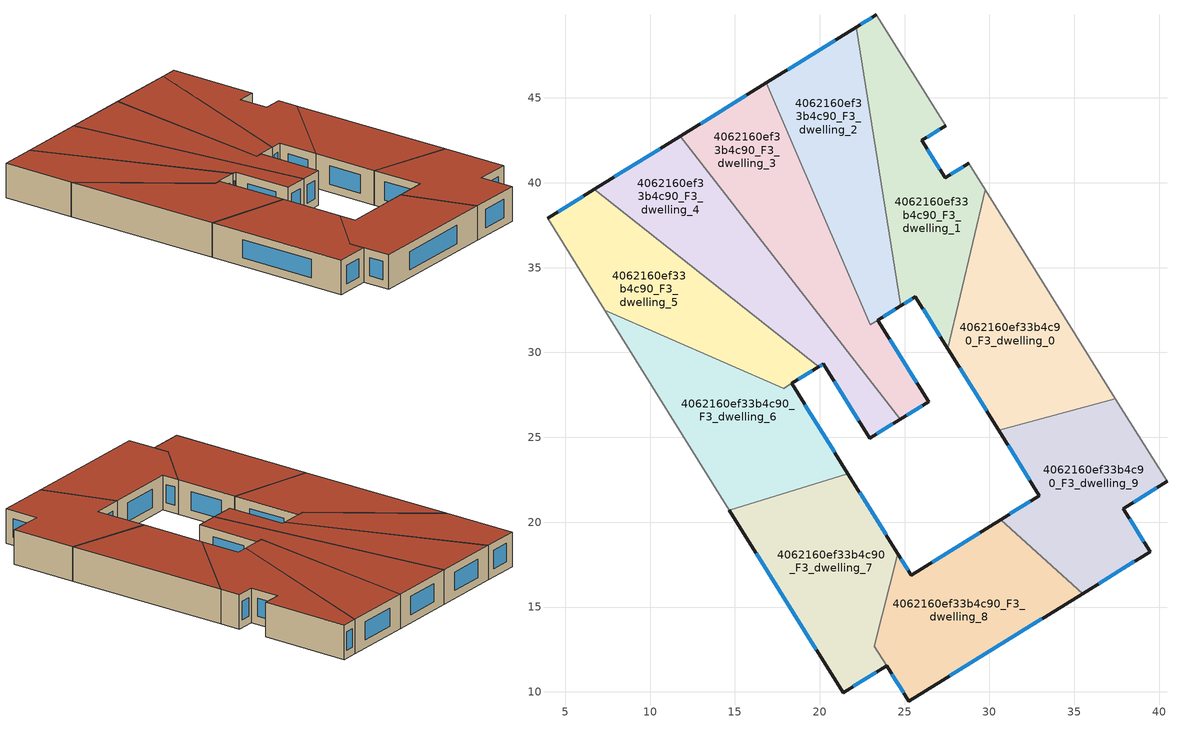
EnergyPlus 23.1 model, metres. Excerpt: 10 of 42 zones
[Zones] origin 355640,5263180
4062160ef33b4c90_F3_dwelling_0
 floor to 4062160ef33b4c90_F2_dwelling_0 (EU_floor_Construction): 29.76,39.58 37.43,27.27 30.54,25.43 27.55,30.22 z9
 wall outside (EU_wall_Construction): 27.55,30.22 30.54,25.43 z9:12
 wall to 4062160ef33b4c90_F3_dwelling_1 (EU_wall_Construction): 29.76,39.58 27.55,30.22 z9:12
 wall adiabatic (EU_wall_Construction): 37.43,27.27 29.76,39.58 z9:12
 wall to 4062160ef33b4c90_F3_dwelling_9 (EU_wall_Construction): 30.54,25.43 37.43,27.27 z9:12
 window (EU_Window_Construction): 28.25,29.1 29.84,26.55 z9.7:11.3
 roof outside (EU_roof_Construction): 37.43,27.27 29.76,39.58 27.55,30.22 30.54,25.43 z12
4062160ef33b4c90_F3_dwelling_1
 floor to 4062160ef33b4c90_F2_dwelling_1 (EU_floor_Construction): 23.33,49.9 27.41,43.35 26.02,42.49 27.39,40.29 28.78,41.16 29.76,39.58 27.55,30.22 25.64,33.28 24.78,32.75 22.15,49.17 z9
 wall outside (EU_wall_Construction): 24.78,32.75 25.64,33.28 27.55,30.22 / 23.33,49.9 22.15,49.17 / 28.78,41.16 27.39,40.29 26.02,42.49 27.41,43.35 z9:12
 wall adiabatic (EU_wall_Construction): 29.76,39.58 28.78,41.16 / 27.41,43.35 23.33,49.9 z9:12
 wall to 4062160ef33b4c90_F3_dwelling_2 (EU_wall_Construction): 22.15,49.17 24.78,32.75 z9:12
 window (EU_Window_Construction): 26.09,32.56 27.1,30.94 / 24.98,32.87 25.44,33.16 / 23.05,49.73 22.43,49.34 / 26.35,42.69 27.09,43.15 / 27.07,40.81 26.34,41.97 / 28.45,40.95 27.72,40.49 z9.7:11.3
 roof outside (EU_roof_Construction): 27.55,30.22 29.76,39.58 28.78,41.16 27.39,40.29 26.02,42.49 27.41,43.35 23.33,49.9 22.15,49.17 24.78,32.75 25.64,33.28 z12
4062160ef33b4c90_F3_dwelling_2
 floor to 4062160ef33b4c90_F2_dwelling_2 (EU_floor_Construction): 22.15,49.17 24.78,32.75 22.98,31.62 16.86,45.89 z9
 wall outside (EU_wall_Construction): 22.15,49.17 16.86,45.89 / 23.42,31.9 24.78,32.75 z9:12
 wall to 4062160ef33b4c90_F3_dwelling_3 (EU_wall_Construction): 16.86,45.89 22.97,31.63 / 22.98,31.62 23.42,31.9 z9:12
 window (EU_Window_Construction): 20.91,48.4 18.1,46.66 / 23.74,32.1 24.46,32.55 z9.7:11.3
 roof outside (EU_roof_Construction): 24.78,32.75 22.15,49.17 16.86,45.89 22.97,31.63 z12
4062160ef33b4c90_F3_dwelling_3
 floor to 4062160ef33b4c90_F2_dwelling_3 (EU_floor_Construction): 16.86,45.89 22.98,31.62 23.42,31.9 26.42,27.09 24.74,26.05 11.79,42.75 z9
 wall outside (EU_wall_Construction): 24.74,26.05 26.42,27.09 23.42,31.9 / 16.86,45.89 11.79,42.75 z9:12
 wall to 4062160ef33b4c90_F3_dwelling_4 (EU_wall_Construction): 11.79,42.75 24.74,26.05 z9:12
 window (EU_Window_Construction): 25.14,26.3 26.03,26.85 / 15.67,45.15 12.98,43.49 / 25.72,28.22 24.13,30.77 z9.7:11.3
 roof outside (EU_roof_Construction): 26.42,27.09 23.42,31.9 22.98,31.62 16.86,45.89 11.79,42.75 24.74,26.05 z12
4062160ef33b4c90_F3_dwelling_4
 floor to 4062160ef33b4c90_F2_dwelling_4 (EU_floor_Construction): 11.79,42.75 24.74,26.05 22.94,24.94 20.21,29.33 19.93,29.15 6.71,39.6 z9
 wall outside (EU_wall_Construction): 19.93,29.15 20.21,29.33 22.94,24.94 24.74,26.05 / 11.79,42.75 6.71,39.6 z9:12
 wall to 4062160ef33b4c90_F3_dwelling_5 (EU_wall_Construction): 6.71,39.6 19.93,29.15 z9:12
 window (EU_Window_Construction): 20,29.19 20.14,29.28 / 10.6,42.01 7.9,40.34 / 23.36,25.2 24.32,25.79 / 20.85,28.3 22.3,25.97 z9.7:11.3
 roof outside (EU_roof_Construction): 24.74,26.05 11.79,42.75 6.71,39.6 19.93,29.15 20.21,29.33 22.94,24.94 z12
4062160ef33b4c90_F3_dwelling_5
 floor to 4062160ef33b4c90_F2_dwelling_5 (EU_floor_Construction): 19.93,29.15 18.35,28.18 17.85,27.88 7.33,32.48 3.96,37.9 6.71,39.6 z9
 wall outside (EU_wall_Construction): 6.71,39.6 3.96,37.9 / 18.35,28.18 19.93,29.15 z9:12
 wall adiabatic (EU_wall_Construction): 3.96,37.9 7.33,32.48 z9:12
 wall to 4062160ef33b4c90_F3_dwelling_6 (EU_wall_Construction): 7.33,32.48 17.85,27.88 18.35,28.18 z9:12
 window (EU_Window_Construction): 6.07,39.2 4.6,38.3 / 18.73,28.41 19.56,28.93 z9.7:11.3
 roof outside (EU_roof_Construction): 19.93,29.15 6.71,39.6 3.96,37.9 7.33,32.48 17.85,27.88 z12
4062160ef33b4c90_F3_dwelling_6
 floor to 4062160ef33b4c90_F2_dwelling_6 (EU_floor_Construction): 18.35,28.18 21.66,22.86 14.67,20.7 7.33,32.48 17.85,27.88 z9
 wall outside (EU_wall_Construction): 21.66,22.86 18.35,28.18 z9:12
 wall to 4062160ef33b4c90_F3_dwelling_7 (EU_wall_Construction): 14.67,20.7 21.66,22.86 z9:12
 wall adiabatic (EU_wall_Construction): 7.33,32.48 14.67,20.7 z9:12
 window (EU_Window_Construction): 20.89,24.11 19.13,26.93 z9.7:11.3
 roof outside (EU_roof_Construction): 21.66,22.86 18.35,28.18 17.85,27.88 7.33,32.48 14.67,20.7 z12
4062160ef33b4c90_F3_dwelling_7
 floor to 4062160ef33b4c90_F2_dwelling_7 (EU_floor_Construction): 21.66,22.86 24.6,18.15 23.22,12.68 23.95,11.53 21.37,9.95 14.67,20.7 z9
 wall outside (EU_wall_Construction): 14.67,20.7 21.37,9.95 23.95,11.53 / 24.6,18.15 21.66,22.86 z9:12
 wall to 4062160ef33b4c90_F3_dwelling_8 (EU_wall_Construction): 23.95,11.53 23.22,12.68 / 23.22,12.69 24.6,18.15 z9:12
 window (EU_Window_Construction): 16.25,18.17 19.8,12.47 / 23.91,19.26 22.35,21.76 / 21.98,10.32 23.34,11.16 z9.7:11.3
 roof outside (EU_roof_Construction): 23.95,11.53 23.22,12.68 24.6,18.15 21.66,22.86 14.67,20.7 21.37,9.95 z12
4062160ef33b4c90_F3_dwelling_8
 floor to 4062160ef33b4c90_F2_dwelling_8 (EU_floor_Construction): 35.49,15.79 25.25,9.45 23.22,12.68 24.6,18.15 25.4,16.88 30.67,20.15 z9
 wall outside (EU_wall_Construction): 30.67,20.15 25.4,16.88 24.6,18.15 / 23.95,11.53 25.25,9.45 35.49,15.79 z9:12
 wall to 4062160ef33b4c90_F3_dwelling_9 (EU_wall_Construction): 35.49,15.79 30.67,20.15 z9:12
 window (EU_Window_Construction): 25.21,17.18 24.79,17.85 / 29.44,19.38 26.64,17.64 / 27.66,10.94 33.09,14.3 / 24.25,11.04 24.94,9.94 z9.7:11.3
 roof outside (EU_roof_Construction): 35.49,15.79 30.67,20.15 25.4,16.88 24.6,18.15 23.22,12.69 25.25,9.45 z12
4062160ef33b4c90_F3_dwelling_9
 floor to 4062160ef33b4c90_F2_dwelling_9 (EU_floor_Construction): 37.43,27.27 40.47,22.4 37.9,20.8 39.48,18.26 35.49,15.79 30.67,20.15 32.95,21.56 30.54,25.43 z9
 wall outside (EU_wall_Construction): 35.49,15.79 39.48,18.26 37.9,20.8 40.47,22.4 / 30.54,25.43 32.95,21.56 30.67,20.15 z9:12
 wall adiabatic (EU_wall_Construction): 40.47,22.4 37.43,27.27 z9:12
 window (EU_Window_Construction): 39.11,18.86 38.27,20.21 / 36.43,16.37 38.55,17.68 / 32.41,21.23 31.21,20.48 / 31.1,24.52 32.38,22.47 / 38.5,21.18 39.86,22.02 z9.7:11.3
 roof outside (EU_roof_Construction): 39.48,18.26 37.9,20.8 40.47,22.4 37.43,27.27 30.54,25.43 32.95,21.56 30.67,20.15 35.49,15.79 z12
[Building]
EU S2 Campaign: North Axis=0; Terrain=City; Solar Distribution=FullExterior
[Site:Location]
Budapest.Ferenc.Liszt.Intl.AP: Latitude=47.437; Longitude=19.256; Time Zone=1; Elevation=185
[SizingPeriod:WeatherFileDays]
AnnualSizingPeriod: Begin Month=1; Begin Day of Month=1; End Month=12; End Day of Month=31; Day of Week for Start Day=Monday; Use Weather File Daylight Saving Period=No; Use Weather File Rain and Snow Indicators=No
[MATERIAL]
EU_InternalMass_Material: Roughness=MediumRough; Thickness=0.1; Conductivity=1; Density=1800; Specific Heat=900; Thermal Absorptance=0.9; Solar Absorptance=0.7; Visible Absorptance=0.7
[MATERIAL:NOMASS] Roughness=MediumRough; Thermal Absorptance=0.9; Solar Absorptance=0.7; Visible Absorptance=0.7
Name | Thermal Resistance
EU_wall_NoMass | 0.832559
EU_roof_NoMass | 1.39638
EU_floor_NoMass | 0.872794
[WINDOWMATERIAL:SIMPLEGLAZINGSYSTEM]
EU_Window_SimpleGlazing: UFactor=2.79869; Solar Heat Gain Coefficient=0.75; Visible Transmittance=0.75
[CONSTRUCTION]
EU_wall_Construction: EU_wall_NoMass
EU_roof_Construction: EU_roof_NoMass
EU_floor_Construction: EU_floor_NoMass
EU_Window_Construction: EU_Window_SimpleGlazing
EU_InternalMass_Construction: EU_InternalMass_Material
[ZONE] Type=1; Multiplier=1; Ceiling Height=autocalculate; Floor Area=autocalculate; Part of Total Floor Area=Yes
Name | Volume
4062160ef33b4c90_F3_dwelling_0 | 206.212
4062160ef33b4c90_F3_dwelling_1 | 203.978
4062160ef33b4c90_F3_dwelling_2 | 192.124
4062160ef33b4c90_F3_dwelling_3 | 222.554
4062160ef33b4c90_F3_dwelling_4 | 216.005
4062160ef33b4c90_F3_dwelling_5 | 197.058
4062160ef33b4c90_F3_dwelling_6 | 205.606
4062160ef33b4c90_F3_dwelling_7 | 209.112
4062160ef33b4c90_F3_dwelling_8 | 203.317
4062160ef33b4c90_F3_dwelling_9 | 206.214
[INTERNALMASS] Construction=EU_InternalMass_Construction
Name | Zone or ZoneList | Surface Area
4062160ef33b4c90_F3_dwelling_0_EU_InternalMass | 4062160ef33b4c90_F3_dwelling_0 | 68.7371
4062160ef33b4c90_F3_dwelling_1_EU_InternalMass | 4062160ef33b4c90_F3_dwelling_1 | 67.9927
4062160ef33b4c90_F3_dwelling_2_EU_InternalMass | 4062160ef33b4c90_F3_dwelling_2 | 64.0401
4062160ef33b4c90_F3_dwelling_3_EU_InternalMass | 4062160ef33b4c90_F3_dwelling_3 | 74.1866
4062160ef33b4c90_F3_dwelling_4_EU_InternalMass | 4062160ef33b4c90_F3_dwelling_4 | 72.002
4062160ef33b4c90_F3_dwelling_5_EU_InternalMass | 4062160ef33b4c90_F3_dwelling_5 | 65.687
4062160ef33b4c90_F3_dwelling_6_EU_InternalMass | 4062160ef33b4c90_F3_dwelling_6 | 68.5354
4062160ef33b4c90_F3_dwelling_7_EU_InternalMass | 4062160ef33b4c90_F3_dwelling_7 | 69.7044
4062160ef33b4c90_F3_dwelling_8_EU_InternalMass | 4062160ef33b4c90_F3_dwelling_8 | 67.772
4062160ef33b4c90_F3_dwelling_9_EU_InternalMass | 4062160ef33b4c90_F3_dwelling_9 | 68.7383
[OTHEREQUIPMENT] Fuel Type=Electricity; Design Level Calculation Method=Watts/Area; Power per Zone Floor Area=1; Fraction Latent=0; Fraction Radiant=0; Fraction Lost=0; Carbon Dioxide Generation Rate=0; EndUse Subcategory=EU_Step8_InternalGains
Name | Zone or ZoneList or Space or SpaceList | Schedule
EU_Step8_InternalGain_4062160ef33b4c90_F3_dwelling_0_f000 | 4062160ef33b4c90_F3_dwelling_0 | EU_Step8_GainSchedule_4062160ef33b4c90_F3_dwelling_0_f000
EU_Step8_InternalGain_4062160ef33b4c90_F3_dwelling_1_f000 | 4062160ef33b4c90_F3_dwelling_1 | EU_Step8_GainSchedule_4062160ef33b4c90_F3_dwelling_1_f000
EU_Step8_InternalGain_4062160ef33b4c90_F3_dwelling_2_f000 | 4062160ef33b4c90_F3_dwelling_2 | EU_Step8_GainSchedule_4062160ef33b4c90_F3_dwelling_2_f000
EU_Step8_InternalGain_4062160ef33b4c90_F3_dwelling_3_f000 | 4062160ef33b4c90_F3_dwelling_3 | EU_Step8_GainSchedule_4062160ef33b4c90_F3_dwelling_3_f000
EU_Step8_InternalGain_4062160ef33b4c90_F3_dwelling_4_f000 | 4062160ef33b4c90_F3_dwelling_4 | EU_Step8_GainSchedule_4062160ef33b4c90_F3_dwelling_4_f000
EU_Step8_InternalGain_4062160ef33b4c90_F3_dwelling_5_f000 | 4062160ef33b4c90_F3_dwelling_5 | EU_Step8_GainSchedule_4062160ef33b4c90_F3_dwelling_5_f000
EU_Step8_InternalGain_4062160ef33b4c90_F3_dwelling_6_f000 | 4062160ef33b4c90_F3_dwelling_6 | EU_Step8_GainSchedule_4062160ef33b4c90_F3_dwelling_6_f000
EU_Step8_InternalGain_4062160ef33b4c90_F3_dwelling_7_f000 | 4062160ef33b4c90_F3_dwelling_7 | EU_Step8_GainSchedule_4062160ef33b4c90_F3_dwelling_7_f000
EU_Step8_InternalGain_4062160ef33b4c90_F3_dwelling_8_f000 | 4062160ef33b4c90_F3_dwelling_8 | EU_Step8_GainSchedule_4062160ef33b4c90_F3_dwelling_8_f000
EU_Step8_InternalGain_4062160ef33b4c90_F3_dwelling_9_f000 | 4062160ef33b4c90_F3_dwelling_9 | EU_Step8_GainSchedule_4062160ef33b4c90_F3_dwelling_9_f000
[ZONEVENTILATION:DESIGNFLOWRATE] Schedule=EU_AlwaysOn; Design Flow Rate Calculation Method=AirChanges/Hour; Air Changes per Hour=0.475469; Ventilation Type=Natural; Fan Pressure Rise=0; Fan Total Efficiency=1; Constant Term Coefficient=1; Temperature Term Coefficient=0; Velocity Term Coefficient=0; Velocity Squared Term Coefficient=0; Minimum Indoor Temperature=-100; Maximum Indoor Temperature=100; Delta Temperature=-100; Minimum Outdoor Temperature=-100; Maximum Outdoor Temperature=100; Maximum Wind Speed=40
Name | Zone or ZoneList or Space or SpaceList
EU_ConstantAir_4062160ef33b4c90_F3_dwelling_0 | 4062160ef33b4c90_F3_dwelling_0
EU_ConstantAir_4062160ef33b4c90_F3_dwelling_1 | 4062160ef33b4c90_F3_dwelling_1
EU_ConstantAir_4062160ef33b4c90_F3_dwelling_2 | 4062160ef33b4c90_F3_dwelling_2
EU_ConstantAir_4062160ef33b4c90_F3_dwelling_3 | 4062160ef33b4c90_F3_dwelling_3
EU_ConstantAir_4062160ef33b4c90_F3_dwelling_4 | 4062160ef33b4c90_F3_dwelling_4
EU_ConstantAir_4062160ef33b4c90_F3_dwelling_5 | 4062160ef33b4c90_F3_dwelling_5
EU_ConstantAir_4062160ef33b4c90_F3_dwelling_6 | 4062160ef33b4c90_F3_dwelling_6
EU_ConstantAir_4062160ef33b4c90_F3_dwelling_7 | 4062160ef33b4c90_F3_dwelling_7
EU_ConstantAir_4062160ef33b4c90_F3_dwelling_8 | 4062160ef33b4c90_F3_dwelling_8
EU_ConstantAir_4062160ef33b4c90_F3_dwelling_9 | 4062160ef33b4c90_F3_dwelling_9
[HVACTEMPLATE:THERMOSTAT] Constant Heating Setpoint=20; Constant Cooling Setpoint=50
EU_HeatOnly_4062160ef33b4c90_F0_dwelling_0; EU_HeatOnly_4062160ef33b4c90_F0_dwelling_1; EU_HeatOnly_4062160ef33b4c90_F0_dwelling_2; EU_HeatOnly_4062160ef33b4c90_F0_dwelling_3; EU_HeatOnly_4062160ef33b4c90_F0_dwelling_4; EU_HeatOnly_4062160ef33b4c90_F0_dwelling_5; EU_HeatOnly_4062160ef33b4c90_F0_dwelling_6; EU_HeatOnly_4062160ef33b4c90_F0_dwelling_7; EU_HeatOnly_4062160ef33b4c90_F0_dwelling_8; EU_HeatOnly_4062160ef33b4c90_F0_dwelling_9; EU_HeatOnly_4062160ef33b4c90_F0_dwelling_10; EU_HeatOnly_4062160ef33b4c90_F1_dwelling_0; EU_HeatOnly_4062160ef33b4c90_F1_dwelling_1; EU_HeatOnly_4062160ef33b4c90_F1_dwelling_2; EU_HeatOnly_4062160ef33b4c90_F1_dwelling_3; EU_HeatOnly_4062160ef33b4c90_F1_dwelling_4; EU_HeatOnly_4062160ef33b4c90_F1_dwelling_5; EU_HeatOnly_4062160ef33b4c90_F1_dwelling_6; EU_HeatOnly_4062160ef33b4c90_F1_dwelling_7; EU_HeatOnly_4062160ef33b4c90_F1_dwelling_8; EU_HeatOnly_4062160ef33b4c90_F1_dwelling_9; EU_HeatOnly_4062160ef33b4c90_F1_dwelling_10; EU_HeatOnly_4062160ef33b4c90_F2_dwelling_0; EU_HeatOnly_4062160ef33b4c90_F2_dwelling_1; EU_HeatOnly_4062160ef33b4c90_F2_dwelling_2; EU_HeatOnly_4062160ef33b4c90_F2_dwelling_3; EU_HeatOnly_4062160ef33b4c90_F2_dwelling_4; EU_HeatOnly_4062160ef33b4c90_F2_dwelling_5; EU_HeatOnly_4062160ef33b4c90_F2_dwelling_6; EU_HeatOnly_4062160ef33b4c90_F2_dwelling_7; EU_HeatOnly_4062160ef33b4c90_F2_dwelling_8; EU_HeatOnly_4062160ef33b4c90_F2_dwelling_9; EU_HeatOnly_4062160ef33b4c90_F3_dwelling_0; EU_HeatOnly_4062160ef33b4c90_F3_dwelling_1; EU_HeatOnly_4062160ef33b4c90_F3_dwelling_2; EU_HeatOnly_4062160ef33b4c90_F3_dwelling_3; EU_HeatOnly_4062160ef33b4c90_F3_dwelling_4; EU_HeatOnly_4062160ef33b4c90_F3_dwelling_5; EU_HeatOnly_4062160ef33b4c90_F3_dwelling_6; EU_HeatOnly_4062160ef33b4c90_F3_dwelling_7; EU_HeatOnly_4062160ef33b4c90_F3_dwelling_8; EU_HeatOnly_4062160ef33b4c90_F3_dwelling_9
[HVACTEMPLATE:ZONE:IDEALLOADSAIRSYSTEM] System Availability Schedule=EU_AlwaysOn; Maximum Heating Supply Air Temperature=50; Minimum Cooling Supply Air Temperature=13; Maximum Heating Supply Air Humidity Ratio=0.0156; Minimum Cooling Supply Air Humidity Ratio=0.0077; Heating Limit=NoLimit; Cooling Limit=NoLimit; Heating Availability Schedule=EU_AlwaysOn; Cooling Availability Schedule=EU_CoolingOff; Dehumidification Control Type=ConstantSensibleHeatRatio; Cooling Sensible Heat Ratio=0.7; Dehumidification Setpoint=60; Humidification Control Type=None; Humidification Setpoint=30; Outdoor Air Method=None; Outdoor Air Flow Rate per Person=0.00944; Outdoor Air Flow Rate per Zone Floor Area=0; Outdoor Air Flow Rate per Zone=0; Demand Controlled Ventilation Type=None; Outdoor Air Economizer Type=NoEconomizer; Heat Recovery Type=None; Sensible Heat Recovery Effectiveness=0.7; Latent Heat Recovery Effectiveness=0.65
Name | Template Thermostat
4062160ef33b4c90_F3_dwelling_0 | EU_HeatOnly_4062160ef33b4c90_F3_dwelling_0
4062160ef33b4c90_F3_dwelling_1 | EU_HeatOnly_4062160ef33b4c90_F3_dwelling_1
4062160ef33b4c90_F3_dwelling_2 | EU_HeatOnly_4062160ef33b4c90_F3_dwelling_2
4062160ef33b4c90_F3_dwelling_3 | EU_HeatOnly_4062160ef33b4c90_F3_dwelling_3
4062160ef33b4c90_F3_dwelling_4 | EU_HeatOnly_4062160ef33b4c90_F3_dwelling_4
4062160ef33b4c90_F3_dwelling_5 | EU_HeatOnly_4062160ef33b4c90_F3_dwelling_5
4062160ef33b4c90_F3_dwelling_6 | EU_HeatOnly_4062160ef33b4c90_F3_dwelling_6
4062160ef33b4c90_F3_dwelling_7 | EU_HeatOnly_4062160ef33b4c90_F3_dwelling_7
4062160ef33b4c90_F3_dwelling_8 | EU_HeatOnly_4062160ef33b4c90_F3_dwelling_8
4062160ef33b4c90_F3_dwelling_9 | EU_HeatOnly_4062160ef33b4c90_F3_dwelling_9
[SIZING:ZONE] Zone Cooling Design Supply Air Temperature Input Method=SupplyAirTemperature; Zone Cooling Design Supply Air Temperature=13; Zone Heating Design Supply Air Temperature Input Method=SupplyAirTemperature; Zone Heating Design Supply Air Temperature=50; Zone Cooling Design Supply Air Humidity Ratio=0.008; Zone Heating Design Supply Air Humidity Ratio=0.008; Cooling Design Air Flow Method=DesignDay; Cooling Design Air Flow Rate=0; Cooling Minimum Air Flow per Zone Floor Area=0.000762; Cooling Minimum Air Flow=0; Cooling Minimum Air Flow Fraction=0.2; Heating Design Air Flow Method=DesignDay; Heating Design Air Flow Rate=0; Heating Maximum Air Flow per Zone Floor Area=0.002032; Heating Maximum Air Flow=0.141576; Heating Maximum Air Flow Fraction=0.3; Account for Dedicated Outdoor Air System=No; Dedicated Outdoor Air System Control Strategy=NeutralSupplyAir; Dedicated Outdoor Air Low Setpoint Temperature for Design=autosize; Dedicated Outdoor Air High Setpoint Temperature for Design=autosize; Zone Load Sizing Method=Sensible Load Only No Latent Load; Zone Latent Cooling Design Supply Air Humidity Ratio Input Method=HumidityRatioDifference; Zone Cooling Design Supply Air Humidity Ratio Difference=0.005; Zone Latent Heating Design Supply Air Humidity Ratio Input Method=HumidityRatioDifference; Zone Humidification Design Supply Air Humidity Ratio Difference=0.005
4062160ef33b4c90_F3_dwelling_0; 4062160ef33b4c90_F3_dwelling_1; 4062160ef33b4c90_F3_dwelling_2; 4062160ef33b4c90_F3_dwelling_3; 4062160ef33b4c90_F3_dwelling_4; 4062160ef33b4c90_F3_dwelling_5; 4062160ef33b4c90_F3_dwelling_6; 4062160ef33b4c90_F3_dwelling_7; 4062160ef33b4c90_F3_dwelling_8; 4062160ef33b4c90_F3_dwelling_9
[SCHEDULE:CONSTANT]
Name | Hourly Value
EU_AlwaysOn | 1
EU_CoolingOff | 0
[SCHEDULE:FILE] Column Number=1; Rows to Skip at Top=0; Number of Hours of Data=8760; Column Separator=Comma; Interpolate to Timestep=No; Minutes per Item=60; Adjust Schedule for Daylight Savings=Yes
Name | File
EU_Step8_GainSchedule_4062160ef33b4c90_F3_dwelling_0_f000 | ../../schedules/4062160ef33b4c90/4062160ef33b4c90_F3_dwelling_0_f000_gain.csv
EU_Step8_GainSchedule_4062160ef33b4c90_F3_dwelling_1_f000 | ../../schedules/4062160ef33b4c90/4062160ef33b4c90_F3_dwelling_1_f000_gain.csv
EU_Step8_GainSchedule_4062160ef33b4c90_F3_dwelling_2_f000 | ../../schedules/4062160ef33b4c90/4062160ef33b4c90_F3_dwelling_2_f000_gain.csv
EU_Step8_GainSchedule_4062160ef33b4c90_F3_dwelling_3_f000 | ../../schedules/4062160ef33b4c90/4062160ef33b4c90_F3_dwelling_3_f000_gain.csv
EU_Step8_GainSchedule_4062160ef33b4c90_F3_dwelling_4_f000 | ../../schedules/4062160ef33b4c90/4062160ef33b4c90_F3_dwelling_4_f000_gain.csv
EU_Step8_GainSchedule_4062160ef33b4c90_F3_dwelling_5_f000 | ../../schedules/4062160ef33b4c90/4062160ef33b4c90_F3_dwelling_5_f000_gain.csv
EU_Step8_GainSchedule_4062160ef33b4c90_F3_dwelling_6_f000 | ../../schedules/4062160ef33b4c90/4062160ef33b4c90_F3_dwelling_6_f000_gain.csv
EU_Step8_GainSchedule_4062160ef33b4c90_F3_dwelling_7_f000 | ../../schedules/4062160ef33b4c90/4062160ef33b4c90_F3_dwelling_7_f000_gain.csv
EU_Step8_GainSchedule_4062160ef33b4c90_F3_dwelling_8_f000 | ../../schedules/4062160ef33b4c90/4062160ef33b4c90_F3_dwelling_8_f000_gain.csv
EU_Step8_GainSchedule_4062160ef33b4c90_F3_dwelling_9_f000 | ../../schedules/4062160ef33b4c90/4062160ef33b4c90_F3_dwelling_9_f000_gain.csv
